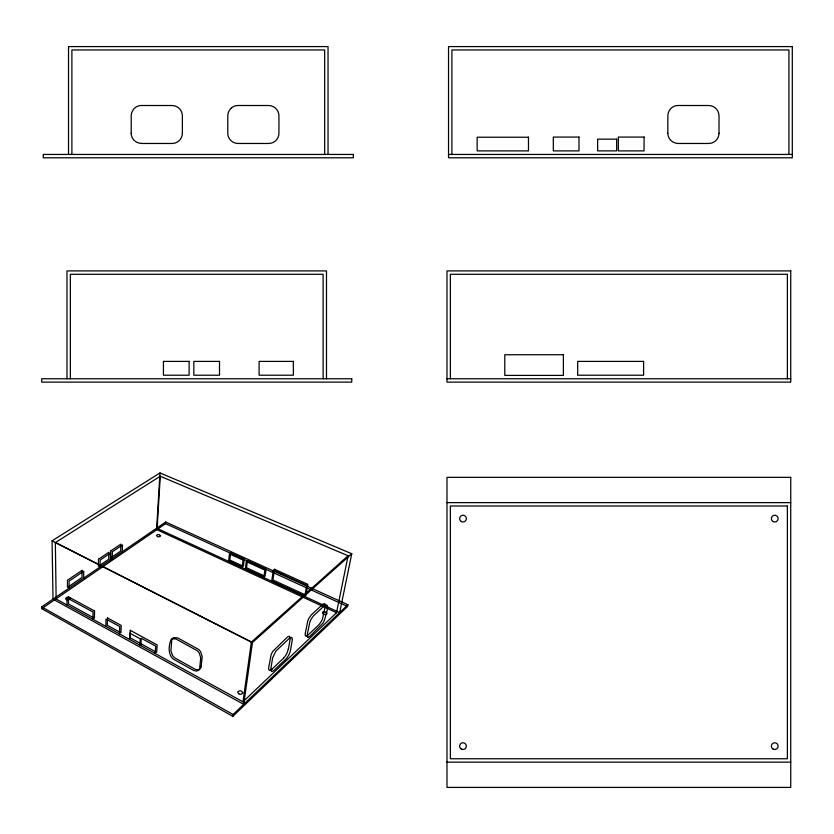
<?xml version="1.0" encoding="UTF-8"?>
<svg xmlns="http://www.w3.org/2000/svg" width="834" height="834" viewBox="0 0 834 834"><rect width="100%" height="100%" fill="white"/><g stroke="black" fill="none" stroke-linecap="round" stroke-linejoin="round"><path stroke-width="1.25" d="M68.524 154.436L68.524 46.589L328.033 46.589L328.033 154.436M83.671 578.316L83.723 571.196L69.076 581.121L69.107 588.283M92.939 619.297L93.054 612.062L66.97 597.853L67.012 605.036M100.007 567.141L100.143 560.062L110.515 553.036L110.328 560.073M105.855 626.397L106.033 619.057L119.731 626.522L119.47 633.892M112.194 558.79L112.392 551.764L122.515 544.904L122.275 551.889M129.52 639.417L129.802 633.142L140.279 638.854L139.945 645.151M140.873 645.672L141.259 638.25L155.697 646.121L155.218 653.564M159.982 472.941L156.667 528.193L339.678 612.594L351.76 553.724L159.982 472.941L52.073 540.797L53.011 599.146L243.726 704.344L252.452 642.503L351.76 553.724M160.274 476.235L157.042 529.757L336.54 612.719L348.101 555.767L160.274 476.235L55.357 542.59L56.139 599.031L242.986 701.832L336.54 612.719M41.742 608.643L165.58 523.669L165.695 522.021L347.903 604.733L347.538 606.474L232.842 716.354L41.742 608.643L41.7 606.891L165.695 522.021M201.171 666.606L202.182 656.473L200.723 651.907A12.124 12.124 0 0 0 198.7 649.467L177.684 637.895L173.691 637.583A3.117 3.117 0 0 0 172.523 638.448L172.315 638.74A3.107 3.107 0 0 0 171.053 639.647C168.958 644.651 168.176 651.396 170.939 656.348A12.145 12.145 0 0 0 173.441 659.183L193.478 670.359L196.167 671.057L198.148 670.578A3.023 3.023 0 0 0 198.992 669.827L199.211 669.514A4.024 4.024 0 0 0 199.722 667.857L200.733 657.713L199.263 653.147A12.176 12.176 0 0 0 197.241 650.708L176.068 639.032L172.242 638.771A4.337 4.337 0 0 0 171.679 640.793L170.907 650.77L172.388 655.138A12.093 12.093 0 0 0 174.89 657.974L194.489 668.889A8.215 8.215 0 0 0 195.98 669.535L198.951 669.608A3.492 3.492 0 0 0 201.13 666.606M232.842 716.354L233.082 714.509L347.903 604.733M242.986 701.832L251.357 642.086L348.101 555.767M288.47 648.894L290.096 639.376A6.828 6.828 0 0 0 290.211 637.614L289.367 636.248L287.647 636.832L272.822 651.323A21.872 21.872 0 0 0 271.102 654.836L268.725 667.513A5.536 5.536 0 0 0 268.684 669.462L269.622 670.421A2.21 2.21 0 0 0 270.758 670.088A6.318 6.318 0 0 0 271.926 669.212M322.685 612.354L322.57 613.282L323.655 614.251A3.836 3.836 0 0 0 325.427 614.606L327.074 613.668L326.094 612.219M69.67 599.323L69.983 598.259L68.795 597.352A3.409 3.409 0 0 0 66.845 597.363L65.646 598.374L66.22 599.51M271.936 669.222L283.664 658.12M307.089 635.81L307.193 635.748A5.974 5.974 0 0 0 307.975 635.112L319.047 624.614L321.194 621.601A21.84 21.84 0 0 0 322.445 619.005L325.135 606.756A7.433 7.433 0 0 0 325.302 604.942L324.593 603.587L322.831 604.254L311.332 614.887L309.112 618.015A22.237 22.237 0 0 0 307.829 620.736L305.098 634.236L305.567 635.967L307.089 635.81A6.933 6.933 0 0 1 307.329 634.184L309.935 621.737A22.403 22.403 0 0 1 311.228 619.016L313.448 615.888L324.676 605.432C331.004 602.002 325.135 616.826 324.499 619.975A21.809 21.809 0 0 1 322.894 623.186L310.05 636.113A6.13 6.13 0 0 1 309.32 636.728L308.007 637.155M141.655 143.469L172.158 143.469A10.237 10.237 0 0 0 182.365 133.211M448.536 154.436L792.3 154.436M446.982 378.761L790.747 378.761M446.982 502.631L790.747 502.631M446.982 762.14L790.747 762.14M165.58 523.669L347.538 606.474M52.073 540.797L252.452 642.503M55.357 542.59L251.357 642.086M41.7 606.891L233.082 714.509M238.868 693.846L237.753 692.481A1.157 1.157 0 0 1 237.857 691.803L239.504 690.844A3.628 3.628 0 0 1 241.641 691.25L242.767 692.616A1.157 1.157 0 0 1 242.673 693.294L241.026 694.263A3.628 3.628 0 0 1 238.868 693.846M788.933 154.436L788.933 49.957L451.903 49.957L451.903 154.436M787.379 378.761L787.379 274.282L450.36 274.282L450.36 378.761M719.012 133.211L719.012 115.874A10.383 10.383 0 0 0 708.608 105.522L677.979 105.501A9.914 9.914 0 0 0 671.599 107.867L670.807 108.587A10.748 10.748 0 0 0 667.857 116.041L667.836 133.273M326.49 378.761L326.49 270.914L66.981 270.914L66.981 378.761M324.666 154.436L324.666 49.957L71.891 49.957L71.891 154.436M323.112 378.761L323.112 274.282L70.348 274.282L70.348 378.761M182.375 133.211L182.375 115.874A10.383 10.383 0 0 0 171.971 105.522L141.353 105.501A9.914 9.914 0 0 0 134.962 107.867L134.18 108.587A10.748 10.748 0 0 0 131.219 116.041L131.209 133.273M141.644 143.375A10.289 10.289 0 0 1 131.136 133.273M667.784 133.273A10.258 10.258 0 0 0 675.905 143.156A10.675 10.675 0 0 0 678.282 143.469L708.796 143.469A10.237 10.237 0 0 0 718.991 133.211M322.622 612.239A2.971 2.971 0 0 1 325.958 612.406M69.472 599.448A2.909 2.909 0 0 1 66.282 599.417M307.934 637.27A1.387 1.387 0 0 1 307.287 635.988M288.189 648.862A15.69 15.69 0 0 1 283.55 658.005M82.086 570.352L82.045 577.462L67.481 587.407L67.439 580.245L82.086 570.352M94.534 610.988L94.419 618.213L68.503 603.993L68.471 596.821L94.534 610.988M98.516 559.249L98.381 566.317L108.712 559.26L108.889 552.233L98.516 559.249M107.513 617.963L107.325 625.302L120.94 632.766L121.211 625.406L107.513 617.963M110.766 550.961L110.578 557.988L120.659 551.107L120.899 544.112L110.766 550.961M160.493 535.751L159.336 536.762A3.43 3.43 0 0 1 157.553 536.669L156.448 535.543L157.605 534.646A3.43 3.43 0 0 1 159.377 534.74L160.493 535.751M130.25 630.316L129.927 637.708L156.667 652.376L157.157 644.943L130.25 630.316M229.454 553.922L228.641 560.959L242.173 567.203L243.069 560.125L229.454 553.922M230.632 553.005L229.819 560.041L243.351 566.265L244.247 559.197L230.632 553.005M292.338 639.438L290.586 649.957A15.043 15.043 0 0 1 289.659 653.012A21.851 21.851 0 0 1 288.293 655.837L287.084 657.682A12.103 12.103 0 0 1 285.781 659.194L273.51 670.797L271.748 671.526L270.821 670.421A3.284 3.284 0 0 1 270.779 670.109L270.758 669.765A7.037 7.037 0 0 1 270.862 668.618L272.614 657.922L275.793 651.198L289.961 637.77L291.764 637.426L292.338 639.438M246.28 561.595L245.373 568.673L263.888 577.211L264.899 570.081L246.28 561.595M247.458 560.656L246.541 567.735L265.045 576.242L266.067 569.122L247.458 560.656M273.333 570.227L271.738 580.923L304.848 596.185L306.745 585.374L273.333 570.227M274.501 569.257L272.895 579.953L305.974 595.163L307.892 584.373L274.501 569.257M231.529 107.857L230.747 108.587A10.748 10.748 0 0 0 227.797 116.041L227.776 133.273A10.102 10.102 0 0 0 231.581 141.123A10.592 10.592 0 0 0 238.222 143.469L268.736 143.469A10.237 10.237 0 0 0 278.931 133.211L278.952 115.874A10.383 10.383 0 0 0 268.548 105.522L237.919 105.501A9.914 9.914 0 0 0 231.539 107.867M792.3 46.589L448.536 46.589L448.536 157.803L792.3 157.803L792.3 46.589M578.984 137.078L553.307 137.078L553.307 150.891L578.984 150.891L578.984 137.078M644.067 137.078L618.338 137.078L618.338 150.891L644.067 150.891L644.067 137.078M528.475 137.214L477.152 137.214L477.152 150.891L528.475 150.891L528.475 137.214M616.67 139.142L597.634 139.142L597.634 150.871L616.67 150.871L616.67 139.142M353.314 154.436L43.253 154.436L43.253 157.803L353.314 157.803L353.314 154.436M790.747 270.914L446.982 270.914L446.982 382.128L790.747 382.128L790.747 270.914M563.388 354.742L504.789 354.742L504.789 375.394L563.388 375.394L563.388 354.742M189.12 361.403L163.443 361.403L163.443 375.217L189.12 375.217L189.12 361.403M219.509 361.403L193.832 361.403L193.832 375.217L219.509 375.217L219.509 361.403M293.349 361.403L259.103 361.403L259.103 375.206L293.349 375.206L293.349 361.403M643.608 361.403L577.691 361.403L577.691 375.217L643.608 375.217L643.608 361.403M351.76 378.761L41.7 378.761L41.7 382.128L351.76 382.128L351.76 378.761M790.747 477.35L446.982 477.35L446.982 787.411L790.747 787.411L790.747 477.35M787.379 505.998L450.36 505.998L450.36 758.763L787.379 758.763L787.379 505.998M461.296 521.542A3.367 3.367 0 0 0 466.352 518.623A3.367 3.367 0 0 0 461.296 515.704A3.367 3.367 0 0 0 461.296 521.542M773.066 521.542A3.367 3.367 0 0 0 778.122 518.623A3.367 3.367 0 0 0 773.066 515.704A3.367 3.367 0 0 0 773.066 521.542M461.296 749.057A3.367 3.367 0 0 0 466.352 746.138A3.367 3.367 0 0 0 461.296 743.219A3.367 3.367 0 0 0 461.296 749.057M773.066 749.057A3.367 3.367 0 0 0 778.122 746.138A3.367 3.367 0 0 0 773.066 743.219A3.367 3.367 0 0 0 773.066 749.057"/></g></svg>
